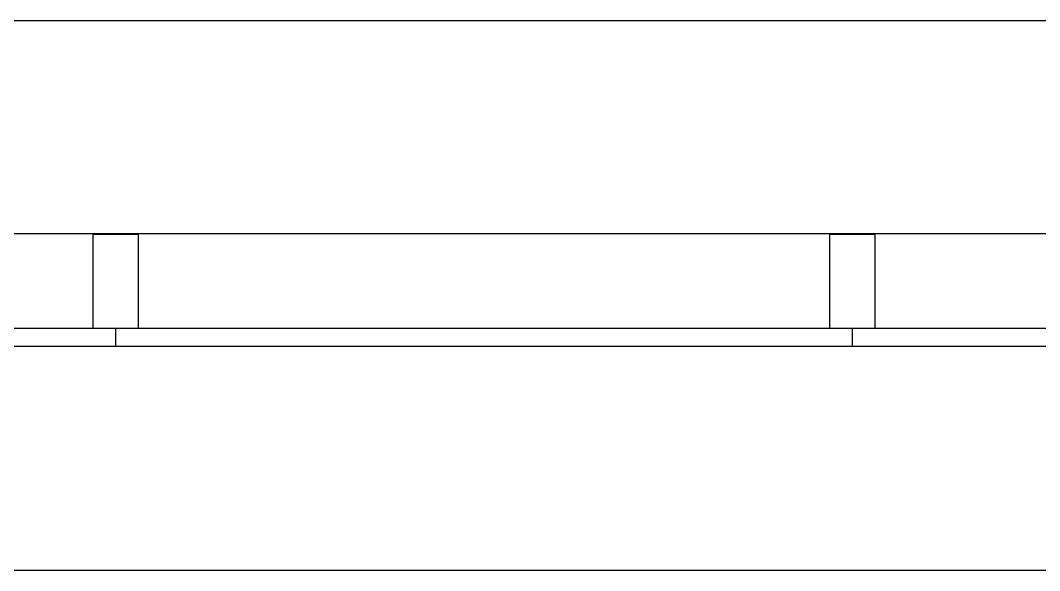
# Model space of a CAD drawing. Header units: millimetres. Extents: x -168200 to 672800, y -7409 to 118800.
# Drawn here: x 106388 to 107750, y 42165 to 42900 of the extents above; entities that cross this region are included whole.
import ezdxf

# ---------------------------------------------------------------- set-up
doc = ezdxf.new("R2010")
doc.units = ezdxf.units.MM
doc.header["$LTSCALE"] = 200
doc.linetypes.add('CEN-GAUN', pattern=[32.2, 30, -1, 0.2, -1])
doc.layers.add('1 BA', color=9, linetype='Continuous')
doc.layers.add('1 CEN', color=15, linetype='CEN-GAUN')

msp = doc.modelspace()

# ---------------------------------------------------------------- linework, layer by layer
at = {"layer": '1 BA', "linetype": 'Continuous'}
msp.add_line((109500, 42615), (105560, 42615), dxfattribs=at)
at = {"layer": '1 BA'}
for p, q in [((106485, 42614.4), (106545, 42614.4)), ((106485, 42488.4), (106485, 42614.4)), ((106545, 42614.4), (106545, 42488.4)), ((107470, 42614.4), (107530, 42614.4)), ((107470, 42488.4), (107470, 42614.4)), ((107530, 42614.4), (107530, 42488.4)), ((106545, 42488.4), (106485, 42488.4)), ((106515, 42488.4), (106515, 42464.4)), ((107530, 42488.4), (107470, 42488.4)), ((107500, 42488.4), (107500, 42464.4)), ((76900, 42465), (113035, 42465)), ((113035, 42165), (76900, 42165))]:
    msp.add_line(p, q, dxfattribs=at)
at = {"layer": '1 BA', "linetype": 'Continuous', "ltscale": 2}
for p, q in [((105530, 42489), (109500, 42489)), ((105530, 42465), (109470, 42465))]:
    msp.add_line(p, q, dxfattribs=at)
at = {"layer": '1 CEN'}
msp.add_line((32300, 42900), (117500, 42900), dxfattribs=at)
msp.add_line((32300, 42900), (117500, 42900), dxfattribs=at)

doc.saveas('drawing.dxf')
